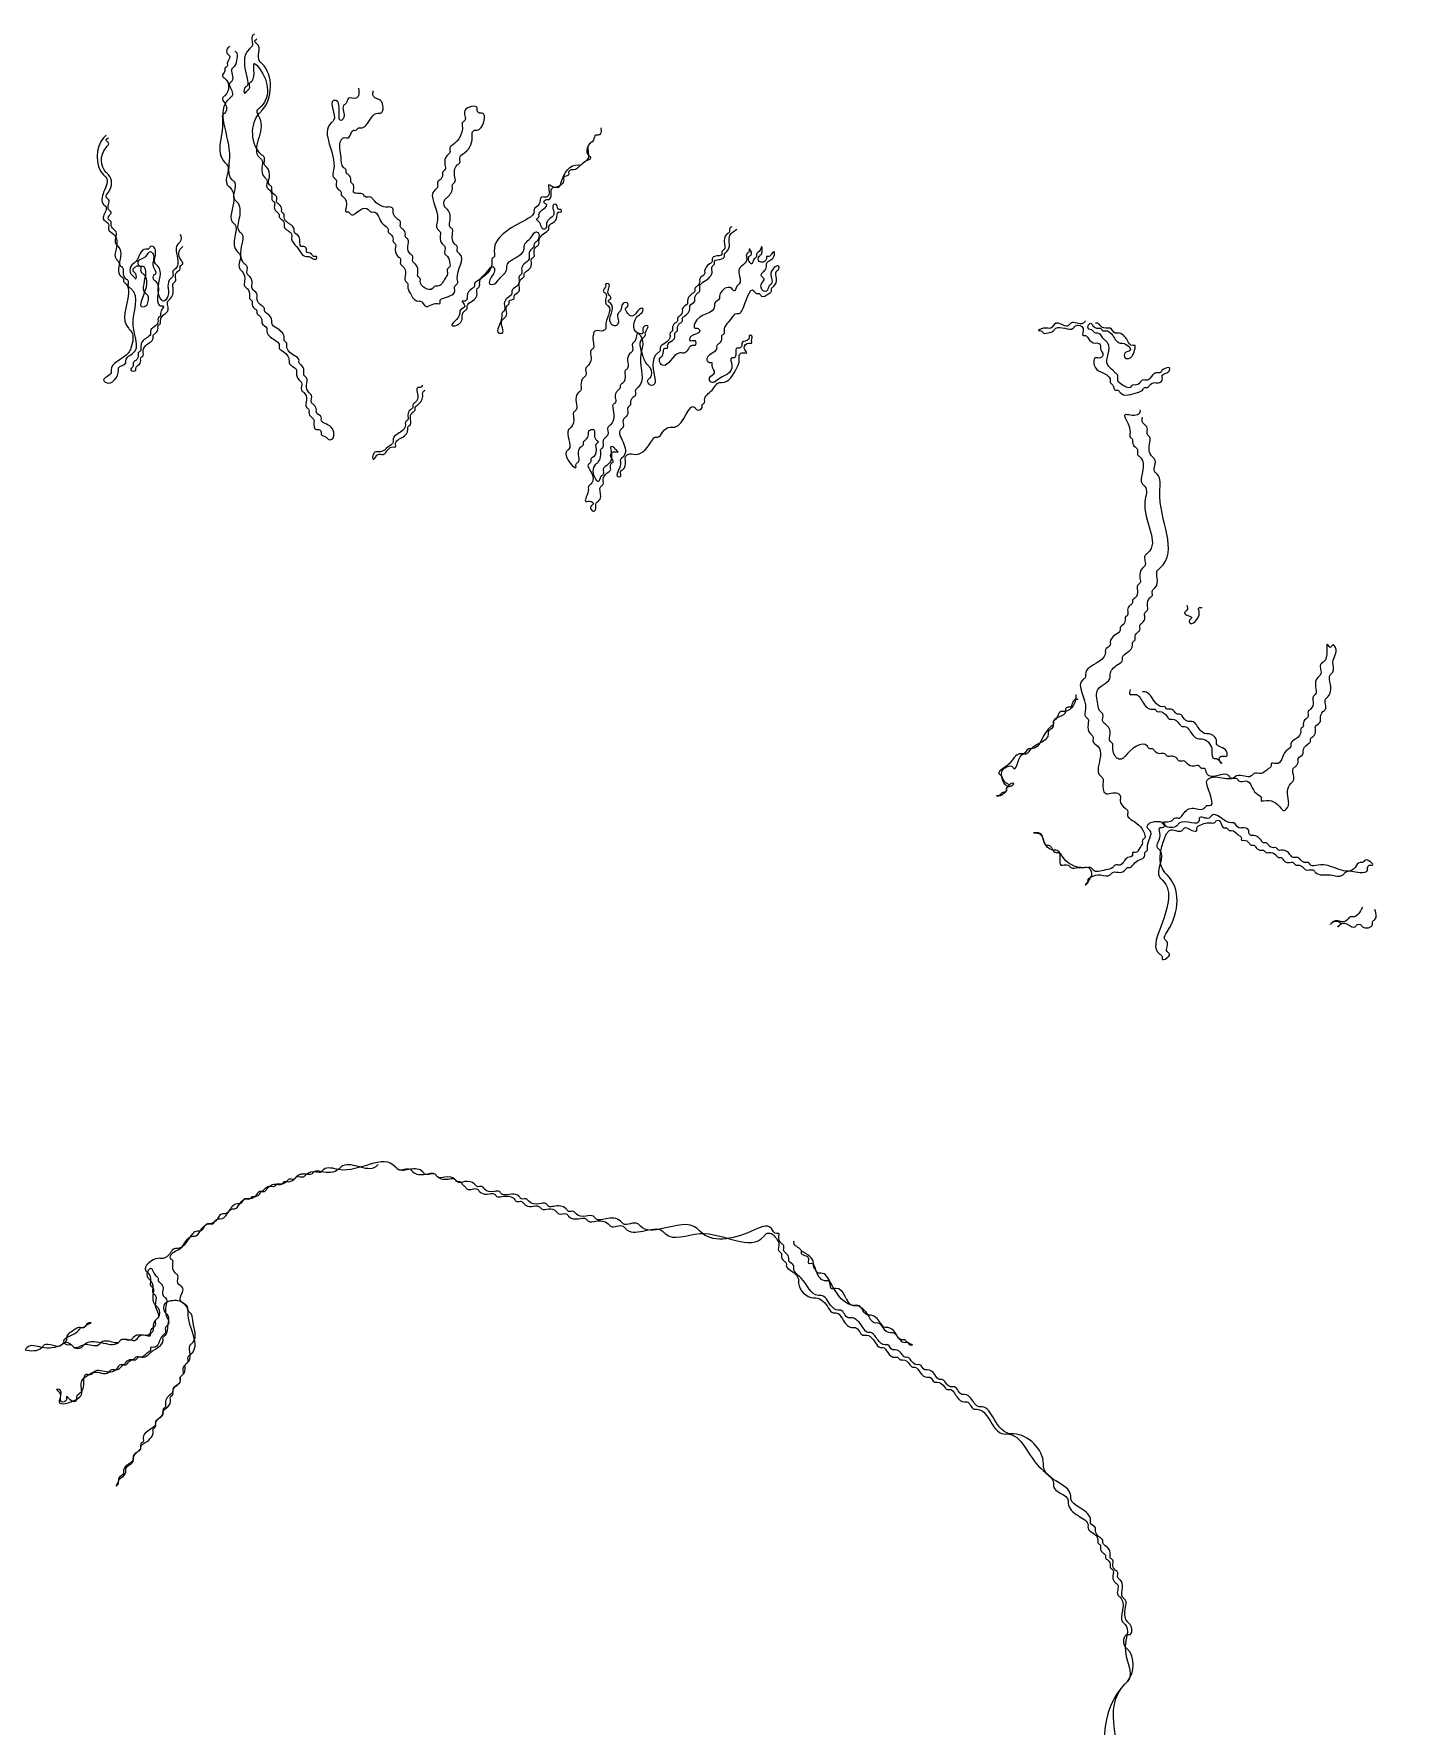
# Model space of a CAD drawing. Header units: metres. Extents: x 0 to 100, y 0 to 141.
# Drawn here: x 40.19 to 53.98, y 96.05 to 113.15 of the extents above; entities that cross this region are included whole.
import ezdxf

# ---------------------------------------------------------------- set-up
doc = ezdxf.new("R2010")
doc.units = ezdxf.units.M

msp = doc.modelspace()

# ---------------------------------------------------------------- linework, layer by layer
for points in [[(42.425, 113.15), (42.4, 113.125), (42.4, 113.025), (42.375, 113), (42.35, 112.7), (42.35, 112.625), (42.325, 112.6), (42.325, 112.55), (42.35, 112.575), (42.375, 112.6), (42.375, 112.65), (42.4, 112.675), (42.425, 112.85), (42.475, 112.8), (42.475, 112.4), (42.45, 112.375), (42.475, 112.3), (42.475, 111.9), (42.5, 111.875), (42.5, 111.8), (42.525, 111.7), (42.55, 111.675), (42.55, 111.6), (42.575, 111.575), (42.6, 111.5), (42.6, 111.475), (42.625, 111.45), (42.625, 111.4), (42.65, 111.35), (42.675, 111.325), (42.675, 111.3), (42.7, 111.275), (42.725, 111.225), (42.725, 111.2), (42.8, 111.125), (42.8, 111.075), (42.85, 111), (42.95, 110.9), (42.975, 110.9), (43.05, 110.875), (43.05, 110.9), (43.025, 110.9), (43, 110.925), (42.95, 110.95), (42.95, 110.975), (42.925, 111), (42.9, 111), (42.875, 111.1), (42.825, 111.15), (42.825, 111.175), (42.75, 111.25), (42.725, 111.3), (42.725, 111.325), (42.7, 111.35), (42.7, 111.375), (42.675, 111.425), (42.65, 111.45), (42.65, 111.5), (42.625, 111.525), (42.6, 111.575), (42.6, 111.6), (42.575, 111.625), (42.575, 111.7), (42.55, 111.8), (42.525, 111.825), (42.525, 111.9), (42.5, 111.925), (42.475, 112.35), (42.5, 112.375), (42.5, 112.85), (42.475, 112.875), (42.45, 113.05), (42.425, 113.075), (42.45, 113.1)], [(42.175, 113.025), (42.15, 113), (42.15, 112.95), (42.175, 112.925), (42.15, 112.85), (42.15, 112.825), (42.125, 112.8), (42.125, 112.775), (42.1, 112.725), (42.125, 112.7), (42.125, 112.525), (42.1, 112.5), (42.125, 112.45), (42.125, 112.35), (42.1, 112.325), (42.1, 112.3), (42.125, 111.85), (42.15, 111.825), (42.15, 111.625), (42.175, 111.6), (42.2, 111.375), (42.2, 111.25), (42.225, 111.225), (42.225, 111.1), (42.25, 110.95), (42.275, 110.925), (42.275, 110.775), (42.3, 110.75), (42.325, 110.65), (42.325, 110.6), (42.35, 110.575), (42.375, 110.5), (42.375, 110.475), (42.4, 110.45), (42.4, 110.425), (42.425, 110.375), (42.45, 110.35), (42.45, 110.325), (42.475, 110.3), (42.5, 110.25), (42.5, 110.225), (42.55, 110.175), (42.55, 110.15), (42.6, 110.075), (42.675, 110), (42.675, 109.975), (42.7, 109.95), (42.775, 109.85), (42.775, 109.825), (42.85, 109.75), (42.85, 109.725), (42.875, 109.65), (42.9, 109.625), (42.9, 109.55), (42.925, 109.525), (42.95, 109.45), (42.95, 109.375), (42.975, 109.35), (42.975, 109.325), (43, 109.275), (43.025, 109.25), (43.025, 109.225), (43.05, 109.15), (43.075, 109.15), (43.1, 109.125), (43.1, 109.1), (43.15, 109.075), (43.175, 109.05), (43.2, 109.05), (43.2, 109.175), (43.1, 109.25), (43.1, 109.275), (43.05, 109.325), (43.05, 109.35), (43.025, 109.4), (43, 109.425), (43, 109.5), (42.975, 109.525), (42.95, 109.6), (42.95, 109.675), (42.925, 109.7), (42.925, 109.75), (42.9, 109.8), (42.875, 109.825), (42.875, 109.85), (42.825, 109.9), (42.75, 110), (42.75, 110.025), (42.725, 110.05), (42.725, 110.075), (42.65, 110.175), (42.6, 110.225), (42.6, 110.25), (42.55, 110.325), (42.525, 110.35), (42.525, 110.375), (42.5, 110.4), (42.45, 110.475), (42.45, 110.525), (42.4, 110.575), (42.4, 110.625), (42.375, 110.7), (42.35, 110.725), (42.35, 110.8), (42.325, 110.825), (42.3, 111.025), (42.3, 111.125), (42.275, 111.15), (42.275, 111.3), (42.25, 111.45), (42.225, 111.475), (42.225, 111.65), (42.2, 111.675), (42.175, 111.9), (42.175, 112.5), (42.2, 112.525), (42.2, 112.575), (42.175, 112.65), (42.2, 112.675), (42.2, 112.8), (42.225, 112.825), (42.25, 112.9), (42.25, 112.95), (42.225, 112.975)], [(43.475, 112.6), (43.475, 112.525), (43.45, 112.5), (43.375, 112.5), (43.35, 112.45), (43.325, 112.425), (43.325, 112.3), (43.3, 112.275), (43.25, 112.475), (43.225, 112.475), (43.225, 112.275), (43.2, 112.25), (43.225, 111.775), (43.225, 111.7), (43.25, 111.675), (43.25, 111.625), (43.275, 111.575), (43.3, 111.55), (43.3, 111.525), (43.325, 111.5), (43.35, 111.4), (43.35, 111.35), (43.375, 111.35), (43.4, 111.325), (43.5, 111.375), (43.575, 111.375), (43.6, 111.35), (43.625, 111.35), (43.725, 111.225), (43.775, 111.175), (43.775, 111.15), (43.8, 111.125), (43.825, 111.075), (43.825, 111.05), (43.85, 111.025), (43.85, 111), (43.875, 110.9), (43.9, 110.875), (43.9, 110.825), (43.925, 110.8), (43.95, 110.725), (43.95, 110.65), (43.975, 110.625), (43.975, 110.6), (44, 110.525), (44.075, 110.45), (44.1, 110.45), (44.15, 110.4), (44.275, 110.425), (44.3, 110.425), (44.3, 110.45), (44.325, 110.475), (44.45, 110.55), (44.45, 110.6), (44.475, 110.625), (44.475, 110.675), (44.5, 110.925), (44.475, 110.95), (44.475, 111), (44.45, 111.025), (44.425, 111.125), (44.425, 111.175), (44.4, 111.2), (44.4, 111.25), (44.375, 111.375), (44.35, 111.4), (44.35, 111.475), (44.375, 111.5), (44.425, 111.6), (44.425, 111.625), (44.45, 111.65), (44.45, 111.7), (44.475, 111.825), (44.5, 111.85), (44.5, 111.9), (44.55, 111.95), (44.625, 112.125), (44.625, 112.15), (44.65, 112.175), (44.675, 112.175), (44.725, 112.35), (44.7, 112.35), (44.675, 112.375), (44.675, 112.4), (44.55, 112.375), (44.55, 112.275), (44.525, 112.25), (44.525, 112.225), (44.425, 112.025), (44.4, 112), (44.4, 111.95), (44.375, 111.925), (44.35, 111.825), (44.35, 111.775), (44.325, 111.75), (44.325, 111.725), (44.3, 111.675), (44.275, 111.65), (44.275, 111.6), (44.25, 111.575), (44.275, 111.275), (44.275, 111.175), (44.3, 111.15), (44.3, 111.1), (44.325, 111.025), (44.35, 111), (44.35, 110.925), (44.375, 110.9), (44.4, 110.825), (44.4, 110.8), (44.375, 110.775), (44.375, 110.725), (44.35, 110.675), (44.275, 110.6), (44.25, 110.6), (44.225, 110.575), (44.1, 110.65), (44.1, 110.675), (44.075, 110.7), (44.075, 110.725), (44.05, 110.825), (44.025, 110.85), (44.025, 110.9), (44, 110.925), (43.975, 111), (43.975, 111.075), (43.95, 111.1), (43.95, 111.125), (43.925, 111.175), (43.9, 111.2), (43.9, 111.25), (43.875, 111.275), (43.825, 111.35), (43.825, 111.375), (43.8, 111.4), (43.775, 111.4), (43.625, 111.475), (43.6, 111.5), (43.55, 111.5), (43.525, 111.525), (43.425, 111.55), (43.425, 111.625), (43.4, 111.65), (43.4, 111.675), (43.375, 111.725), (43.35, 111.75), (43.35, 111.775), (43.325, 111.8), (43.3, 111.9), (43.3, 112.075), (43.325, 112.1), (43.375, 112.1), (43.425, 112.175), (43.45, 112.175), (43.475, 112.2), (43.5, 112.2), (43.55, 112.225), (43.675, 112.35), (43.7, 112.35), (43.7, 112.475), (43.65, 112.5), (43.625, 112.525), (43.625, 112.575)], [(45.925, 112.2), (45.925, 112.15), (45.9, 112.125), (45.875, 112.125), (45.85, 112.075), (45.8, 112.025), (45.8, 111.9), (45.725, 111.825), (45.65, 111.775), (45.625, 111.775), (45.6, 111.75), (45.6, 111.725), (45.55, 111.7), (45.55, 111.675), (45.475, 111.6), (45.45, 111.6), (45.4, 111.625), (45.4, 111.525), (45.375, 111.5), (45.325, 111.5), (45.3, 111.425), (45.25, 111.375), (45.25, 111.35), (45.175, 111.275), (44.85, 110.925), (44.85, 110.9), (44.825, 110.875), (44.825, 110.85), (44.675, 110.65), (44.65, 110.625), (44.65, 110.6), (44.625, 110.575), (44.575, 110.5), (44.575, 110.475), (44.55, 110.45), (44.525, 110.45), (44.55, 110.4), (44.5, 110.35), (44.5, 110.325), (44.425, 110.2), (44.45, 110.2), (44.525, 110.275), (44.525, 110.3), (44.55, 110.35), (44.575, 110.375), (44.575, 110.4), (44.625, 110.45), (44.675, 110.525), (44.675, 110.575), (44.7, 110.6), (44.7, 110.625), (44.8, 110.775), (44.825, 110.8), (44.85, 110.775), (44.85, 110.75), (44.8, 110.65), (44.8, 110.625), (44.85, 110.625), (44.9, 110.675), (44.975, 110.775), (44.975, 110.8), (45.15, 110.975), (45.15, 111), (45.225, 111.1), (45.275, 111.15), (45.3, 111.125), (45.3, 111.1), (45.275, 111.05), (45.25, 111.025), (45.25, 111), (45.225, 110.975), (45.2, 110.925), (45.2, 110.875), (45.15, 110.825), (45.125, 110.775), (45.125, 110.725), (45.1, 110.7), (45.1, 110.65), (45.075, 110.6), (45.025, 110.55), (45.025, 110.525), (44.975, 110.475), (44.95, 110.425), (44.95, 110.35), (44.925, 110.325), (44.925, 110.3), (44.9, 110.125), (44.925, 110.125), (44.925, 110.25), (44.95, 110.275), (44.975, 110.325), (44.975, 110.4), (45, 110.425), (45, 110.45), (45.05, 110.475), (45.05, 110.5), (45.1, 110.55), (45.1, 110.6), (45.125, 110.675), (45.15, 110.7), (45.15, 110.725), (45.175, 110.75), (45.225, 110.825), (45.225, 110.875), (45.25, 110.9), (45.25, 110.95), (45.275, 111), (45.3, 111.025), (45.3, 111.05), (45.375, 111.15), (45.4, 111.175), (45.4, 111.2), (45.475, 111.275), (45.5, 111.35), (45.525, 111.35), (45.525, 111.375), (45.5, 111.375), (45.475, 111.425), (45.45, 111.425), (45.45, 111.325), (45.4, 111.275), (45.375, 111.225), (45.375, 111.2), (45.35, 111.175), (45.325, 111.2), (45.3, 111.25), (45.275, 111.275), (45.3, 111.3), (45.3, 111.325), (45.375, 111.425), (45.35, 111.45), (45.375, 111.475), (45.4, 111.475), (45.425, 111.525), (45.425, 111.575), (45.45, 111.6), (45.5, 111.6), (45.525, 111.65), (45.7, 111.825), (45.725, 111.825), (45.75, 111.85), (45.825, 111.9), (45.8, 111.925), (45.8, 112.025)], [(40.925, 112.125), (40.9, 112.1), (40.9, 111.725), (40.925, 111.7), (40.9, 111.55), (40.9, 111.425), (40.925, 111.4), (40.925, 111.375), (40.9, 111.275), (40.95, 111.225), (40.95, 111.175), (41, 111.125), (41.025, 110.975), (41.025, 110.875), (41.05, 110.85), (41.05, 110.775), (41.075, 110.7), (41.1, 110.675), (41.1, 110.65), (41.125, 110.625), (41.15, 110.525), (41.15, 110.175), (41.175, 110.15), (41.175, 109.975), (41.15, 109.925), (40.975, 109.75), (40.975, 109.725), (40.9, 109.65), (40.925, 109.625), (41.05, 109.75), (41.05, 109.775), (41.125, 109.825), (41.125, 109.85), (41.2, 109.925), (41.2, 110.2), (41.175, 110.575), (41.15, 110.6), (41.15, 110.65), (41.125, 110.675), (41.1, 110.75), (41.1, 110.775), (41.075, 110.8), (41.075, 110.9), (41.05, 111), (41.025, 111.025), (41.025, 111.15), (41, 111.175), (40.975, 111.225), (40.975, 111.25), (40.95, 111.275), (40.95, 111.3), (40.975, 111.35), (40.95, 111.375), (40.95, 111.475), (40.925, 111.5), (40.95, 111.55), (40.95, 111.725), (40.925, 111.75), (40.925, 112), (40.95, 112.05), (40.925, 112.075), (40.95, 112.1)], [(47.25, 111.2), (47.225, 111.175), (47.225, 111.15), (47.2, 111.125), (47.175, 111.025), (47.175, 110.975), (47.15, 110.95), (47.15, 110.925), (47.075, 110.9), (47.05, 110.875), (47.05, 110.85), (47.025, 110.825), (46.975, 110.75), (46.975, 110.725), (46.925, 110.675), (46.925, 110.65), (46.9, 110.6), (46.875, 110.575), (46.875, 110.55), (46.85, 110.525), (46.8, 110.45), (46.8, 110.425), (46.75, 110.375), (46.75, 110.35), (46.725, 110.3), (46.7, 110.275), (46.7, 110.25), (46.675, 110.225), (46.65, 110.175), (46.65, 110.15), (46.625, 110.125), (46.625, 110.1), (46.575, 110.025), (46.525, 109.975), (46.525, 109.95), (46.5, 109.925), (46.475, 109.65), (46.475, 109.625), (46.45, 109.6), (46.425, 109.6), (46.4, 109.65), (46.425, 109.675), (46.425, 109.775), (46.4, 109.8), (46.35, 109.9), (46.35, 110.075), (46.375, 110.1), (46.375, 110.125), (46.4, 110.2), (46.375, 110.2), (46.35, 110.175), (46.35, 110.125), (46.3, 110.125), (46.3, 110.3), (46.35, 110.35), (46.35, 110.375), (46.3, 110.35), (46.25, 110.3), (46.225, 110.3), (46.2, 110.325), (46.175, 110.375), (46.2, 110.4), (46.2, 110.425), (46.15, 110.425), (46.125, 110.35), (46.1, 110.325), (46.1, 110.225), (46.075, 110.2), (46.025, 110.225), (46.025, 110.425), (46, 110.45), (46.025, 110.475), (46, 110.525), (46, 110.625), (45.975, 110.625), (45.975, 110.6), (45.95, 110.55), (45.975, 110.525), (45.975, 110.425), (46, 110.4), (45.975, 110.2), (45.975, 110.175), (45.95, 110.15), (45.875, 110.15), (45.85, 110.025), (45.85, 109.975), (45.825, 109.95), (45.825, 109.9), (45.8, 109.8), (45.775, 109.775), (45.775, 109.7), (45.75, 109.675), (45.725, 109.6), (45.725, 109.55), (45.7, 109.525), (45.675, 109.425), (45.675, 109.35), (45.65, 109.325), (45.65, 109.275), (45.625, 109.175), (45.6, 109.15), (45.6, 108.95), (45.575, 108.925), (45.675, 108.775), (45.675, 108.8), (45.7, 108.825), (45.7, 108.9), (45.725, 108.975), (45.75, 109), (45.75, 109.025), (45.775, 109.05), (45.8, 109.1), (45.8, 109.125), (45.825, 109.15), (45.85, 109.15), (45.875, 109.05), (45.9, 109.025), (45.875, 109), (45.875, 108.975), (45.85, 108.875), (45.825, 108.85), (45.825, 108.825), (45.8, 108.8), (45.825, 108.725), (45.825, 108.6), (45.8, 108.575), (45.8, 108.55), (45.775, 108.425), (45.825, 108.425), (45.85, 108.4), (45.825, 108.375), (45.85, 108.325), (45.875, 108.35), (45.875, 108.4), (45.9, 108.425), (45.925, 108.475), (45.925, 108.575), (45.95, 108.6), (45.95, 108.625), (45.975, 108.7), (46.025, 108.75), (46.025, 108.8), (46.05, 108.825), (46.025, 108.875), (46.025, 108.9), (46.05, 108.925), (46.1, 108.925), (46.075, 108.95), (46.05, 108.975), (46.025, 108.975), (46.025, 108.95), (46, 108.8), (45.95, 108.75), (45.95, 108.7), (45.925, 108.675), (45.9, 108.625), (45.875, 108.65), (45.875, 108.8), (45.9, 108.825), (45.925, 108.925), (45.925, 108.95), (45.95, 108.975), (45.95, 109.025), (45.975, 109.075), (46, 109.1), (46, 109.175), (46.025, 109.2), (46.05, 109.375), (46.05, 109.4), (46.075, 109.425), (46.075, 109.475), (46.1, 109.55), (46.125, 109.575), (46.125, 109.6), (46.15, 109.625), (46.175, 109.7), (46.175, 109.75), (46.2, 109.775), (46.2, 109.85), (46.225, 109.925), (46.25, 109.95), (46.25, 110.025), (46.275, 110.05), (46.3, 110.125), (46.325, 110.1), (46.325, 109.875), (46.3, 109.575), (46.275, 109.55), (46.275, 109.5), (46.25, 109.475), (46.225, 109.425), (46.225, 109.4), (46.2, 109.375), (46.2, 109.325), (46.175, 109.275), (46.15, 109.25), (46.15, 109.175), (46.125, 109.15), (46.15, 109.025), (46.15, 108.875), (46.125, 108.85), (46.125, 108.8), (46.1, 108.675), (46.125, 108.675), (46.125, 108.725), (46.15, 108.75), (46.175, 108.825), (46.175, 108.875), (46.2, 108.9), (46.275, 108.9), (46.45, 109.05), (46.475, 109.075), (46.5, 109.075), (46.55, 109.125), (46.625, 109.175), (46.675, 109.175), (46.875, 109.375), (46.9, 109.35), (46.95, 109.375), (46.95, 109.4), (46.975, 109.425), (46.975, 109.45), (47.05, 109.55), (47.125, 109.625), (47.15, 109.625), (47.3, 109.775), (47.325, 109.85), (47.325, 109.9), (47.35, 109.925), (47.4, 109.925), (47.375, 109.975), (47.425, 110.025), (47.45, 110.025), (47.45, 110.05), (47.45, 110.1), (47.425, 110.1), (47.425, 110.075), (47.4, 110.05), (47.35, 110.025), (47.35, 110), (47.325, 109.975), (47.3, 109.975), (47.275, 109.875), (47.25, 109.875), (47.25, 109.8), (47.1, 109.65), (47.05, 109.625), (47.025, 109.65), (47.025, 109.675), (47.075, 109.725), (47.05, 109.8), (47.05, 109.825), (47.025, 109.825), (47, 109.85), (47.05, 109.925), (47.1, 109.975), (47.1, 110), (47.125, 110.025), (47.15, 110.075), (47.15, 110.1), (47.175, 110.125), (47.175, 110.15), (47.25, 110.275), (47.3, 110.325), (47.325, 110.325), (47.35, 110.35), (47.475, 110.55), (47.5, 110.525), (47.525, 110.525), (47.55, 110.5), (47.625, 110.525), (47.65, 110.55), (47.65, 110.575), (47.675, 110.6), (47.7, 110.675), (47.7, 110.75), (47.725, 110.775), (47.725, 110.8), (47.65, 110.75), (47.65, 110.625), (47.625, 110.6), (47.6, 110.55), (47.575, 110.55), (47.55, 110.575), (47.55, 110.625), (47.575, 110.675), (47.55, 110.7), (47.55, 110.725), (47.575, 110.75), (47.6, 110.8), (47.6, 110.825), (47.675, 110.9), (47.675, 110.95), (47.65, 110.925), (47.625, 110.9), (47.6, 110.9), (47.6, 110.875), (47.525, 110.85), (47.525, 110.9), (47.55, 110.925), (47.55, 111), (47.525, 110.95), (47.5, 110.925), (47.5, 110.9), (47.475, 110.875), (47.45, 110.825), (47.425, 110.85), (47.425, 110.9), (47.45, 110.925), (47.425, 110.975), (47.425, 110.95), (47.4, 110.925), (47.4, 110.875), (47.375, 110.825), (47.325, 110.775), (47.325, 110.625), (47.3, 110.6), (47.275, 110.55), (47.25, 110.575), (47.175, 110.575), (47.15, 110.55), (47.125, 110.5), (47.125, 110.475), (47.075, 110.425), (47.075, 110.4), (46.875, 110.225), (46.875, 110.175), (46.9, 110.175), (46.925, 110.15), (46.85, 110.1), (46.825, 110.075), (46.825, 110.05), (46.875, 110.05), (46.875, 110), (46.85, 110), (46.775, 109.925), (46.725, 109.925), (46.55, 109.8), (46.525, 109.825), (46.525, 109.875), (46.55, 109.9), (46.575, 109.975), (46.6, 109.975), (46.6, 110), (46.65, 110.05), (46.675, 110.1), (46.675, 110.125), (46.7, 110.15), (46.7, 110.175), (46.725, 110.225), (46.75, 110.25), (46.75, 110.275), (46.775, 110.3), (46.825, 110.375), (46.825, 110.4), (46.875, 110.45), (46.875, 110.475), (46.9, 110.525), (46.925, 110.55), (46.925, 110.6), (46.975, 110.65), (47.05, 110.75), (47.05, 110.8), (47.075, 110.825), (47.075, 110.85), (47.15, 110.875), (47.175, 110.9), (47.175, 110.925), (47.2, 110.95), (47.225, 111.025), (47.225, 111.1), (47.3, 111.175)], [(41.675, 111.125), (41.675, 111.05), (41.65, 111.025), (41.65, 110.825), (41.625, 110.775), (41.6, 110.75), (41.6, 110.7), (41.575, 110.675), (41.55, 110.6), (41.55, 110.5), (41.5, 110.45), (41.475, 110.475), (41.45, 110.575), (41.45, 110.8), (41.425, 110.825), (41.425, 110.95), (41.4, 111), (41.375, 111), (41.35, 110.975), (41.325, 110.975), (41.225, 110.85), (41.175, 110.8), (41.175, 110.725), (41.2, 110.7), (41.225, 110.675), (41.225, 110.725), (41.2, 110.75), (41.2, 110.775), (41.275, 110.8), (41.275, 110.75), (41.3, 110.725), (41.3, 110.5), (41.275, 110.425), (41.275, 110.4), (41.325, 110.4), (41.35, 110.45), (41.35, 110.5), (41.325, 110.525), (41.325, 110.75), (41.3, 110.8), (41.275, 110.8), (41.25, 110.825), (41.25, 110.85), (41.325, 110.9), (41.375, 110.95), (41.4, 110.925), (41.4, 110.8), (41.425, 110.725), (41.4, 110.7), (41.4, 110.675), (41.425, 110.65), (41.45, 110.525), (41.45, 110.425), (41.475, 110.4), (41.5, 110.4), (41.475, 110.325), (41.475, 110.3), (41.45, 110.275), (41.45, 110.25), (41.425, 110.2), (41.375, 110.15), (41.375, 110.125), (41.3, 110.05), (41.275, 109.975), (41.275, 109.95), (41.25, 109.925), (41.25, 109.9), (41.225, 109.85), (41.2, 109.825), (41.2, 109.8), (41.175, 109.75), (41.225, 109.75), (41.225, 109.775), (41.25, 109.8), (41.275, 109.85), (41.275, 109.875), (41.3, 109.9), (41.3, 109.925), (41.325, 110), (41.4, 110.075), (41.4, 110.1), (41.425, 110.125), (41.45, 110.175), (41.45, 110.2), (41.475, 110.225), (41.475, 110.25), (41.525, 110.325), (41.55, 110.35), (41.55, 110.45), (41.575, 110.475), (41.6, 110.6), (41.6, 110.625), (41.625, 110.65), (41.625, 110.7), (41.65, 110.75), (41.675, 110.775), (41.675, 110.8), (41.7, 110.825), (41.675, 110.875), (41.675, 110.975), (41.7, 111)], [(50.825, 110.25), (50.8, 110.225), (50.675, 110.225), (50.65, 110.2), (50.55, 110.225), (50.525, 110.225), (50.475, 110.175), (50.4, 110.175), (50.35, 110.15), (50.375, 110.15), (50.4, 110.125), (50.425, 110.125), (50.5, 110.15), (50.525, 110.175), (50.7, 110.175), (50.725, 110.2), (50.8, 110.175), (50.8, 110.1), (50.825, 110.1), (50.85, 110.075), (50.925, 110.025), (50.95, 110.025), (50.975, 110), (50.975, 109.975), (51, 109.9), (50.975, 109.875), (50.925, 109.875), (50.925, 109.775), (51, 109.725), (51.075, 109.65), (51.075, 109.625), (51.1, 109.6), (51.125, 109.55), (51.15, 109.55), (51.175, 109.525), (51.35, 109.525), (51.4, 109.55), (51.425, 109.575), (51.45, 109.575), (51.475, 109.6), (51.525, 109.625), (51.575, 109.625), (51.6, 109.65), (51.6, 109.7), (51.65, 109.725), (51.675, 109.75), (51.675, 109.775), (51.65, 109.775), (51.6, 109.75), (51.575, 109.725), (51.55, 109.725), (51.5, 109.7), (51.45, 109.65), (51.4, 109.65), (51.375, 109.625), (51.325, 109.6), (51.3, 109.6), (51.275, 109.575), (51.25, 109.575), (51.2, 109.6), (51.15, 109.65), (51.15, 109.7), (51.125, 109.725), (51.1, 109.75), (51.05, 109.8), (51.05, 110.025), (51.025, 110.05), (51, 110.075), (50.95, 110.125), (50.925, 110.125), (50.9, 110.15), (50.85, 110.175), (50.85, 110.2), (50.875, 110.225), (50.9, 110.2), (50.95, 110.175), (50.975, 110.175), (51, 110.15), (51.025, 110.15), (51.1, 110.1), (51.175, 110.025), (51.2, 110.025), (51.275, 109.95), (51.225, 109.925), (51.225, 109.875), (51.275, 109.875), (51.3, 109.9), (51.325, 109.975), (51.325, 110), (51.3, 110), (51.25, 110.05), (51.15, 110.125), (51.125, 110.125), (51.075, 110.175), (51.05, 110.175), (50.975, 110.2), (50.95, 110.225), (50.925, 110.225)], [(44.125, 109.6), (44.1, 109.575), (44.075, 109.575), (44.075, 109.5), (44.05, 109.425), (44.025, 109.4), (44.025, 109.375), (44, 109.35), (43.975, 109.3), (43.975, 109.25), (43.95, 109.225), (43.95, 109.2), (43.9, 109.125), (43.825, 109.05), (43.825, 109.025), (43.775, 108.975), (43.7, 108.925), (43.65, 108.925), (43.625, 108.9), (43.625, 108.85), (43.65, 108.875), (43.675, 108.9), (43.725, 108.9), (43.775, 108.95), (43.825, 108.975), (43.85, 108.975), (43.85, 109), (43.925, 109.075), (43.975, 109.15), (43.975, 109.175), (44, 109.2), (44, 109.275), (44.025, 109.325), (44.05, 109.35), (44.05, 109.375), (44.075, 109.4), (44.125, 109.5), (44.125, 109.525), (44.15, 109.55)], [(51.375, 109.35), (51.375, 109.325), (51.35, 109.3), (51.225, 109.3), (51.275, 109.125), (51.275, 109.075), (51.3, 109.05), (51.3, 109.025), (51.325, 108.975), (51.35, 108.95), (51.35, 108.9), (51.375, 108.875), (51.4, 108.725), (51.4, 108.6), (51.425, 108.575), (51.425, 108.425), (51.45, 107.9), (51.425, 107.875), (51.425, 107.775), (51.4, 107.75), (51.375, 107.65), (51.375, 107.6), (51.35, 107.575), (51.35, 107.525), (51.325, 107.45), (51.3, 107.425), (51.3, 107.4), (51.275, 107.375), (51.25, 107.325), (51.25, 107.275), (51.225, 107.25), (51.225, 107.225), (51.2, 107.175), (51.175, 107.15), (51.175, 107.125), (51.125, 107.075), (51.075, 107), (51.075, 106.975), (51.025, 106.925), (51.025, 106.9), (50.95, 106.8), (50.825, 106.675), (50.825, 106.65), (50.8, 106.625), (50.825, 106.325), (50.825, 106.25), (50.85, 106.225), (50.85, 106.175), (50.875, 106.075), (50.9, 106.05), (50.9, 106), (50.95, 105.95), (50.975, 105.85), (50.975, 105.65), (51, 105.625), (51, 105.575), (51.025, 105.475), (51.15, 105.475), (51.175, 105.45), (51.175, 105.4), (51.225, 105.325), (51.25, 105.3), (51.25, 105.25), (51.3, 105.2), (51.425, 105.05), (51.425, 105.025), (51.4, 105), (51.4, 104.975), (51.375, 104.925), (51.325, 104.875), (51.3, 104.875), (51.3, 104.85), (51.25, 104.825), (51.175, 104.75), (51.125, 104.75), (51.1, 104.725), (51.025, 104.7), (50.9, 104.7), (50.875, 104.725), (50.85, 104.725), (50.6, 104.825), (50.525, 104.9), (50.5, 104.9), (50.4, 105), (50.35, 105.075), (50.3, 105.075), (50.325, 105.075), (50.4, 105), (50.425, 104.95), (50.45, 104.95), (50.525, 104.875), (50.55, 104.875), (50.575, 104.75), (50.65, 104.75), (50.675, 104.725), (50.75, 104.725), (50.8, 104.725), (50.85, 104.725), (50.875, 104.7), (50.875, 104.625), (50.825, 104.55), (50.85, 104.575), (50.85, 104.6), (50.875, 104.625), (50.975, 104.65), (51.075, 104.65), (51.1, 104.675), (51.175, 104.675), (51.225, 104.7), (51.25, 104.725), (51.275, 104.725), (51.325, 104.775), (51.425, 104.85), (51.425, 104.875), (51.45, 104.9), (51.45, 104.925), (51.475, 105.1), (51.45, 105.125), (51.45, 105.15), (51.475, 105.175), (51.625, 105.15), (51.6, 105.125), (51.575, 105.125), (51.575, 105.05), (51.55, 104.925), (51.575, 104.9), (51.575, 104.625), (51.6, 104.6), (51.575, 104.1), (51.575, 103.85), (51.6, 103.825), (51.6, 103.8), (51.675, 103.85), (51.65, 103.875), (51.65, 103.975), (51.625, 104), (51.65, 104.075), (51.65, 104.65), (51.625, 104.675), (51.625, 105.025), (51.65, 105.075), (51.675, 105.1), (51.8, 105.1), (51.825, 105.125), (51.9, 105.1), (51.95, 105.1), (51.95, 105.125), (51.975, 105.15), (52.1, 105.175), (52.125, 105.175), (52.15, 105.2), (52.175, 105.2), (52.225, 105.125), (52.25, 105.125), (52.275, 105.1), (52.3, 105.1), (52.375, 105.05), (52.4, 105.025), (52.4, 105), (52.425, 105), (52.475, 104.975), (52.5, 104.95), (52.525, 104.95), (52.55, 104.925), (52.6, 104.9), (52.625, 104.9), (52.65, 104.875), (52.675, 104.875), (52.75, 104.85), (52.775, 104.825), (52.8, 104.825), (52.825, 104.8), (52.875, 104.775), (52.925, 104.775), (52.95, 104.75), (52.975, 104.75), (53.025, 104.725), (53.05, 104.7), (53.125, 104.7), (53.15, 104.675), (53.3, 104.65), (53.425, 104.65), (53.45, 104.675), (53.6, 104.675), (53.675, 104.7), (53.675, 104.725), (53.7, 104.75), (53.725, 104.75), (53.65, 104.8), (53.625, 104.775), (53.6, 104.775), (53.55, 104.725), (53.175, 104.75), (53.1, 104.75), (53.075, 104.775), (53.05, 104.775), (53, 104.8), (52.975, 104.825), (52.925, 104.825), (52.875, 104.875), (52.8, 104.9), (52.775, 104.9), (52.75, 104.925), (52.725, 104.925), (52.675, 104.95), (52.65, 104.975), (52.625, 104.975), (52.6, 105), (52.525, 105.05), (52.5, 105.05), (52.475, 105.075), (52.475, 105.1), (52.4, 105.125), (52.375, 105.125), (52.325, 105.175), (52.3, 105.175), (52.1, 105.25), (52.075, 105.225), (51.975, 105.225), (51.975, 105.2), (51.775, 105.175), (51.75, 105.15), (51.625, 105.15), (51.6, 105.175), (51.7, 105.2), (51.725, 105.225), (51.775, 105.225), (51.8, 105.25), (51.9, 105.325), (52.025, 105.325), (52.05, 105.35), (52.075, 105.35), (52.05, 105.575), (52.05, 105.6), (52.075, 105.625), (52.25, 105.625), (52.3, 105.625), (52.35, 105.625), (52.375, 105.6), (52.45, 105.6), (52.55, 105.475), (52.6, 105.425), (52.6, 105.4), (52.625, 105.4), (52.8, 105.325), (52.825, 105.3), (52.875, 105.35), (52.875, 105.4), (52.9, 105.575), (52.925, 105.6), (52.925, 105.725), (52.95, 105.75), (52.975, 105.8), (52.975, 105.825), (53.025, 105.875), (53.025, 105.9), (53.075, 105.975), (53.1, 106), (53.1, 106.025), (53.125, 106.05), (53.15, 106.1), (53.15, 106.15), (53.2, 106.2), (53.2, 106.225), (53.225, 106.3), (53.25, 106.325), (53.25, 106.425), (53.275, 106.45), (53.3, 106.575), (53.3, 106.675), (53.325, 106.7), (53.325, 106.8), (53.35, 106.95), (53.325, 106.975), (53.3, 106.95), (53.275, 106.975), (53.25, 106.825), (53.2, 106.775), (53.2, 106.675), (53.175, 106.65), (53.15, 106.55), (53.15, 106.475), (53.125, 106.45), (53.125, 106.4), (53.1, 106.325), (53.075, 106.3), (53.075, 106.25), (53.05, 106.225), (53.025, 106.175), (53.025, 106.15), (53, 106.125), (53, 106.1), (52.95, 106.025), (52.9, 105.975), (52.9, 105.95), (52.85, 105.9), (52.75, 105.775), (52.7, 105.775), (52.7, 105.75), (52.675, 105.725), (52.6, 105.675), (52.525, 105.675), (52.5, 105.65), (52.35, 105.65), (52.3, 105.625), (52.275, 105.65), (52.075, 105.65), (52.05, 105.675), (52.025, 105.725), (52, 105.725), (51.975, 105.75), (51.925, 105.75), (51.85, 105.775), (51.825, 105.8), (51.775, 105.8), (51.75, 105.825), (51.7, 105.85), (51.65, 105.85), (51.625, 105.875), (51.575, 105.875), (51.525, 105.9), (51.5, 105.925), (51.475, 105.925), (51.45, 105.95), (51.225, 105.85), (51.2, 105.825), (51.15, 105.825), (51.125, 105.85), (51.1, 105.95), (51.1, 105.975), (51.075, 106), (51.075, 106.075), (51.025, 106.175), (51, 106.2), (51, 106.275), (50.975, 106.3), (50.95, 106.375), (50.95, 106.525), (51.075, 106.65), (51.075, 106.675), (51.15, 106.775), (51.2, 106.825), (51.2, 106.85), (51.25, 106.9), (51.3, 106.975), (51.3, 107), (51.325, 107.025), (51.325, 107.05), (51.35, 107.1), (51.375, 107.125), (51.375, 107.175), (51.4, 107.2), (51.425, 107.25), (51.425, 107.3), (51.45, 107.325), (51.45, 107.375), (51.475, 107.45), (51.5, 107.475), (51.5, 107.525), (51.525, 107.55), (51.55, 107.65), (51.55, 107.725), (51.575, 107.75), (51.575, 108.525), (51.55, 108.7), (51.525, 108.725), (51.525, 108.85), (51.5, 108.875), (51.475, 109.025), (51.475, 109.075), (51.45, 109.1), (51.45, 109.15), (51.425, 109.2), (51.4, 109.225), (51.4, 109.275)], [(51.85, 107.375), (51.85, 107.325), (51.825, 107.3), (51.85, 107.275), (51.9, 107.25), (51.875, 107.225), (51.875, 107.2), (51.975, 107.3), (51.975, 107.35), (52, 107.35), (51.975, 107.35)], [(50.725, 106.475), (50.725, 106.425), (50.6, 106.3), (50.575, 106.3), (50.525, 106.225), (50.5, 106.2), (50.5, 106.175), (50.475, 106.15), (50.275, 105.925), (50.25, 105.925), (50.2, 105.875), (50.175, 105.875), (50.025, 105.75), (49.95, 105.675), (49.975, 105.65), (50, 105.6), (50.05, 105.55), (50.025, 105.525), (50.025, 105.5), (49.975, 105.475), (49.95, 105.45), (49.925, 105.45), (49.95, 105.45), (50, 105.475), (50.025, 105.5), (50.025, 105.525), (50.075, 105.55), (50.1, 105.575), (50.075, 105.575), (50.05, 105.55), (49.975, 105.675), (50.05, 105.75), (50.075, 105.75), (50.1, 105.725), (50.2, 105.875), (50.225, 105.875), (50.275, 105.925), (50.45, 106.075), (50.45, 106.1), (50.5, 106.15), (50.5, 106.2), (50.625, 106.3), (50.625, 106.325), (50.65, 106.35), (50.675, 106.35), (50.7, 106.4), (50.725, 106.425), (50.75, 106.425)], [(51.275, 106.525), (51.275, 106.475), (51.325, 106.475), (51.4, 106.4), (51.5, 106.325), (51.525, 106.325), (51.55, 106.3), (51.575, 106.3), (51.65, 106.25), (51.675, 106.225), (51.7, 106.225), (51.775, 106.175), (51.8, 106.15), (51.825, 106.15), (51.9, 106.075), (51.975, 106.025), (52, 106.025), (52.1, 105.925), (52.1, 105.9), (52.125, 105.825), (52.15, 105.825), (52.2, 105.775), (52.175, 105.825), (52.2, 105.85), (52.25, 105.85), (52.25, 105.9), (52.15, 105.975), (52.15, 106), (52.075, 106.075), (52.05, 106.075), (51.975, 106.125), (51.9, 106.2), (51.875, 106.2), (51.825, 106.225), (51.775, 106.275), (51.75, 106.275), (51.725, 106.3), (51.675, 106.325), (51.65, 106.325), (51.625, 106.35), (51.6, 106.35), (51.525, 106.4), (51.425, 106.5), (51.4, 106.5)], [(53.625, 104.325), (53.525, 104.225), (53.5, 104.225), (53.475, 104.2), (53.425, 104.175), (53.325, 104.175), (53.3, 104.15), (53.325, 104.175), (53.4, 104.15), (53.375, 104.125), (53.4, 104.15), (53.475, 104.15), (53.55, 104.125), (53.575, 104.15), (53.6, 104.15), (53.625, 104.125), (53.725, 104.15), (53.725, 104.175), (53.75, 104.2), (53.75, 104.3)], [(43.675, 101.725), (43.65, 101.7), (43.3, 101.7), (43.275, 101.675), (43.1, 101.65), (43.025, 101.65), (43, 101.625), (42.95, 101.625), (42.85, 101.6), (42.825, 101.575), (42.775, 101.575), (42.75, 101.55), (42.675, 101.525), (42.65, 101.525), (42.625, 101.5), (42.6, 101.5), (42.525, 101.475), (42.5, 101.45), (42.475, 101.45), (42.45, 101.425), (42.375, 101.375), (42.325, 101.375), (42.275, 101.325), (42.25, 101.325), (42.2, 101.3), (42.125, 101.225), (42.1, 101.225), (42.05, 101.175), (41.975, 101.125), (41.95, 101.125), (41.875, 101.05), (41.85, 101.05), (41.8, 101.025), (41.65, 100.875), (41.625, 100.875), (41.55, 100.8), (41.5, 100.775), (41.45, 100.775), (41.325, 100.65), (41.35, 100.625), (41.375, 100.55), (41.375, 100.5), (41.4, 100.475), (41.4, 100.425), (41.425, 100.3), (41.45, 100.275), (41.45, 100.175), (41.425, 100.15), (41.4, 100.1), (41.4, 100.05), (41.35, 100), (41.25, 100), (41.2, 99.975), (41.175, 99.95), (41.075, 99.95), (41.05, 99.925), (41, 99.925), (40.875, 99.925), (40.85, 99.9), (40.7, 99.9), (40.6, 99.875), (40.575, 99.9), (40.525, 99.9), (40.5, 99.925), (40.65, 100.05), (40.675, 100.075), (40.7, 100.075), (40.725, 100.1), (40.775, 100.125), (40.75, 100.125), (40.7, 100.075), (40.65, 100.075), (40.6, 100.05), (40.525, 99.975), (40.525, 99.95), (40.475, 99.9), (40.275, 99.875), (40.125, 99.875), (40.1, 99.85), (40.025, 99.85), (39.975, 99.825), (39.9, 99.75), (39.875, 99.75), (39.775, 99.65), (39.925, 99.775), (39.95, 99.775), (40.025, 99.85), (40.1, 99.85), (40.275, 99.875), (40.3, 99.9), (40.475, 99.9), (40.5, 99.925), (40.575, 99.9), (40.6, 99.875), (40.675, 99.875), (40.7, 99.9), (40.875, 99.925), (41.05, 99.925), (41.075, 99.95), (41.175, 99.95), (41.225, 99.95), (41.275, 100), (41.375, 100), (41.375, 100.025), (41.4, 100.075), (41.425, 100.1), (41.425, 100.15), (41.45, 100.175), (41.425, 100.3), (41.425, 100.4), (41.4, 100.425), (41.4, 100.475), (41.375, 100.55), (41.35, 100.575), (41.35, 100.65), (41.375, 100.675), (41.425, 100.6), (41.45, 100.575), (41.45, 100.55), (41.475, 100.525), (41.5, 100.475), (41.5, 100.4), (41.525, 100.375), (41.525, 100.225), (41.55, 100.1), (41.525, 100.075), (41.525, 100.025), (41.5, 100), (41.4, 99.875), (41.375, 99.875), (41.375, 99.85), (41.35, 99.825), (41.275, 99.775), (41.225, 99.775), (41.2, 99.75), (41.175, 99.75), (41.125, 99.725), (41.1, 99.7), (41.075, 99.7), (41.025, 99.65), (40.95, 99.625), (40.8, 99.625), (40.775, 99.6), (40.725, 99.6), (40.675, 99.425), (40.625, 99.375), (40.625, 99.35), (40.6, 99.325), (40.525, 99.375), (40.525, 99.35), (40.5, 99.325), (40.475, 99.325), (40.45, 99.45), (40.425, 99.45), (40.45, 99.425), (40.45, 99.325), (40.625, 99.35), (40.675, 99.4), (40.675, 99.525), (40.75, 99.6), (40.8, 99.625), (40.95, 99.625), (40.975, 99.65), (41.025, 99.65), (41.075, 99.675), (41.1, 99.7), (41.125, 99.7), (41.15, 99.725), (41.2, 99.75), (41.225, 99.75), (41.25, 99.775), (41.3, 99.775), (41.375, 99.825), (41.5, 99.95), (41.5, 99.975), (41.525, 100), (41.55, 100.1), (41.55, 100.2), (41.525, 100.225), (41.525, 100.325), (41.6, 100.35), (41.65, 100.35), (41.75, 100.25), (41.75, 100.225), (41.775, 99.8), (41.75, 99.775), (41.75, 99.725), (41.725, 99.7), (41.7, 99.65), (41.7, 99.6), (41.675, 99.575), (41.675, 99.55), (41.65, 99.5), (41.6, 99.45), (41.6, 99.425), (41.575, 99.4), (41.525, 99.3), (41.525, 99.275), (41.5, 99.25), (41.5, 99.225), (41.45, 99.15), (41.425, 99.125), (41.425, 99.1), (41.375, 99.05), (41.3, 98.95), (41.3, 98.925), (41.275, 98.9), (41.275, 98.875), (41.25, 98.825), (41.2, 98.775), (41.2, 98.75), (41.125, 98.675), (41.1, 98.625), (41.1, 98.6), (41.05, 98.55), (41.05, 98.525), (41.025, 98.475), (41.05, 98.5), (41.05, 98.525), (41.1, 98.575), (41.125, 98.625), (41.125, 98.65), (41.2, 98.725), (41.2, 98.75), (41.25, 98.825), (41.275, 98.85), (41.275, 98.875), (41.3, 98.9), (41.4, 99.025), (41.4, 99.05), (41.425, 99.075), (41.425, 99.1), (41.45, 99.15), (41.5, 99.2), (41.5, 99.225), (41.55, 99.275), (41.575, 99.35), (41.575, 99.375), (41.6, 99.4), (41.6, 99.425), (41.65, 99.5), (41.675, 99.525), (41.675, 99.575), (41.7, 99.6), (41.725, 99.675), (41.725, 99.7), (41.75, 99.725), (41.775, 99.8), (41.775, 99.9), (41.8, 99.925), (41.8, 100.15), (41.775, 100.225), (41.75, 100.25), (41.75, 100.275), (41.675, 100.35), (41.7, 100.475), (41.65, 100.525), (41.65, 100.6), (41.625, 100.625), (41.6, 100.725), (41.6, 100.75), (41.575, 100.775), (41.575, 100.8), (41.675, 100.875), (41.8, 101), (41.825, 101), (41.875, 101.05), (41.975, 101.125), (42, 101.125), (42.05, 101.175), (42.075, 101.175), (42.15, 101.225), (42.2, 101.275), (42.225, 101.275), (42.275, 101.325), (42.35, 101.375), (42.375, 101.375), (42.4, 101.4), (42.425, 101.4), (42.475, 101.425), (42.5, 101.45), (42.525, 101.45), (42.55, 101.475), (42.65, 101.525), (42.7, 101.525), (42.725, 101.55), (42.75, 101.55), (42.825, 101.575), (42.85, 101.6), (42.925, 101.6), (42.95, 101.625), (43.05, 101.65), (43.1, 101.65), (43.125, 101.675), (43.275, 101.675), (43.85, 101.7), (43.875, 101.675), (44, 101.675), (44.025, 101.65), (44.15, 101.625), (44.25, 101.625), (44.275, 101.6), (44.35, 101.6), (44.45, 101.575), (44.475, 101.55), (44.5, 101.55), (44.525, 101.525), (44.55, 101.5), (44.575, 101.475), (44.675, 101.475), (44.7, 101.45), (44.775, 101.425), (44.85, 101.425), (44.875, 101.4), (44.925, 101.4), (45.05, 101.375), (45.075, 101.35), (45.125, 101.35), (45.15, 101.325), (45.225, 101.3), (45.3, 101.3), (45.325, 101.275), (45.4, 101.275), (45.475, 101.25), (45.5, 101.225), (45.575, 101.225), (45.6, 101.2), (45.7, 101.175), (45.775, 101.175), (45.8, 101.15), (45.875, 101.15), (46, 101.125), (46.025, 101.1), (46.15, 101.1), (46.175, 101.075), (46.35, 101.05), (46.55, 101.05), (46.575, 101.025), (46.925, 101.025), (47.575, 101), (47.6, 101.025), (47.65, 101.025), (47.7, 100.975), (47.725, 100.925), (47.725, 100.85), (47.75, 100.825), (47.75, 100.8), (47.775, 100.75), (47.8, 100.725), (47.8, 100.7), (47.85, 100.65), (47.925, 100.55), (47.925, 100.525), (48.075, 100.375), (48.1, 100.375), (48.225, 100.275), (48.275, 100.225), (48.3, 100.225), (48.375, 100.15), (48.475, 100.075), (48.5, 100.075), (48.575, 100), (48.6, 100), (48.7, 99.925), (48.75, 99.875), (48.775, 99.875), (48.825, 99.825), (48.9, 99.775), (48.925, 99.775), (48.95, 99.75), (48.975, 99.75), (49.05, 99.7), (49.075, 99.675), (49.1, 99.675), (49.15, 99.625), (49.225, 99.575), (49.25, 99.575), (49.3, 99.525), (49.325, 99.525), (49.4, 99.475), (49.425, 99.45), (49.45, 99.45), (49.525, 99.375), (49.6, 99.325), (49.625, 99.325), (49.7, 99.25), (49.725, 99.25), (49.85, 99.15), (50, 99), (50.025, 99), (50.375, 98.65), (50.5, 98.5), (50.5, 98.475), (50.65, 98.325), (50.65, 98.3), (50.75, 98.175), (50.85, 98.075), (50.85, 98.05), (50.9, 98), (50.95, 97.925), (50.95, 97.9), (50.975, 97.875), (50.975, 97.85), (51, 97.8), (51.025, 97.775), (51.025, 97.75), (51.05, 97.725), (51.075, 97.675), (51.075, 97.65), (51.1, 97.625), (51.1, 97.55), (51.125, 97.5), (51.15, 97.475), (51.15, 97.375), (51.175, 97.35), (51.2, 97.225), (51.2, 97.1), (51.225, 97.075), (51.225, 96.85), (51.25, 96.5), (51.225, 96.475), (51.225, 95.475), (51.25, 95.45), (51.225, 95.4), (51.225, 95.175), (51.25, 95.15), (51.25, 94.6), (51.275, 93.9), (51.25, 93.875), (51.25, 93.725), (51.225, 93.7), (51.2, 93.525), (51.2, 93.4), (51.175, 93.375), (51.175, 93.225), (51.15, 92.975), (51.125, 92.95), (51.125, 92.525), (51.225, 92.525), (51.325, 92.55), (51.35, 92.575), (51.4, 92.575), (51.425, 92.6), (51.5, 92.625), (51.575, 92.625), (51.6, 92.65), (51.65, 92.65), (51.75, 92.675), (51.775, 92.7), (51.85, 92.7), (51.875, 92.725), (51.95, 92.75), (52.025, 92.75), (52.05, 92.775), (52.1, 92.775), (52.15, 92.8), (52.175, 92.825), (52.2, 92.825), (52.225, 92.85), (52.275, 92.875), (52.3, 92.875), (52.325, 92.9), (52.35, 92.9), (52.4, 92.925), (52.425, 92.95), (52.45, 92.95), (52.475, 92.975), (52.525, 93), (52.55, 93), (52.6, 93.05), (52.65, 93.05), (52.7, 93.075), (52.725, 93.1), (52.75, 93.1), (52.775, 93.125), (52.85, 93.15), (52.875, 93.15), (52.9, 93.175), (52.925, 93.175), (52.975, 93.2), (53, 93.225), (53.025, 93.225), (53.075, 93.275), (53.15, 93.3), (53.2, 93.3), (53.25, 93.35), (53.275, 93.35), (53.35, 93.4), (53.375, 93.425), (53.425, 93.425), (53.525, 93.525), (53.575, 93.55), (53.6, 93.55), (53.625, 93.575), (53.725, 93.6), (53.75, 93.6), (53.825, 93.675), (53.85, 93.675), (53.9, 93.7), (53.975, 93.775), (54.025, 93.775), (54.05, 93.8), (54.175, 93.775), (54.2, 93.75), (54.25, 93.75), (54.275, 93.725), (54.325, 93.7), (54.35, 93.7), (54.4, 93.65), (54.425, 93.65), (54.475, 93.625), (54.5, 93.6), (54.525, 93.6), (54.55, 93.575), (54.6, 93.55), (54.625, 93.55), (54.65, 93.575), (54.675, 93.575), (54.675, 93.625), (54.675, 93.6), (54.625, 93.55), (54.6, 93.55), (54.55, 93.575), (54.525, 93.6), (54.5, 93.6), (54.45, 93.65), (54.375, 93.7), (54.325, 93.7), (54.3, 93.725), (54.275, 93.725), (54.2, 93.75), (54.175, 93.775), (54.075, 93.775), (54.05, 93.8), (53.95, 93.775), (53.875, 93.7), (53.85, 93.7), (53.8, 93.65), (53.7, 93.575), (53.625, 93.575), (53.6, 93.55), (53.55, 93.55), (53.5, 93.525), (53.4, 93.425), (53.375, 93.425), (53.35, 93.4), (53.25, 93.35), (53.225, 93.35), (53.175, 93.3), (53.15, 93.3), (53.075, 93.275), (53.05, 93.25), (53.025, 93.25), (53, 93.225), (52.95, 93.2), (52.925, 93.2), (52.9, 93.175), (52.875, 93.175), (52.825, 93.15), (52.8, 93.125), (52.775, 93.125), (52.75, 93.1), (52.65, 93.05), (52.6, 93.05), (52.575, 93.025), (52.55, 93.025), (52.5, 93), (52.475, 92.975), (52.45, 92.975), (52.425, 92.95), (52.375, 92.925), (52.35, 92.925), (52.325, 92.9), (52.3, 92.9), (52.25, 92.875), (52.225, 92.85), (52.2, 92.85), (52.175, 92.825), (52.125, 92.8), (52.1, 92.8), (52.075, 92.775), (52.05, 92.775), (51.95, 92.75), (51.925, 92.725), (51.875, 92.725), (51.85, 92.7), (51.75, 92.675), (51.675, 92.675), (51.65, 92.65), (51.6, 92.65), (51.5, 92.625), (51.475, 92.6), (51.425, 92.6), (51.4, 92.575), (51.325, 92.55), (51.25, 92.55), (51.225, 92.525), (51.15, 92.525), (51.125, 92.95), (51.15, 92.975), (51.15, 93.2), (51.175, 93.225), (51.2, 93.4), (51.2, 93.525), (51.225, 93.55), (51.225, 93.7), (51.25, 93.875), (51.275, 93.9), (51.275, 94.575), (51.25, 94.6), (51.225, 95.175), (51.225, 95.375), (51.25, 95.4), (51.25, 95.45), (51.225, 96.475), (51.25, 96.5), (51.25, 96.825), (51.225, 96.85), (51.25, 96.975), (51.275, 96.975), (51.275, 97.075), (51.25, 97.1), (51.225, 97.225), (51.225, 97.325), (51.2, 97.35), (51.2, 97.45), (51.175, 97.525), (51.15, 97.55), (51.15, 97.6), (51.125, 97.625), (51.1, 97.675), (51.1, 97.725), (51.075, 97.75), (51.075, 97.775), (51.05, 97.85), (51, 97.9), (51, 97.925), (50.975, 97.95), (50.925, 98.025), (50.925, 98.05), (50.875, 98.1), (50.875, 98.125), (50.775, 98.25), (50.675, 98.35), (50.675, 98.375), (50.525, 98.525), (50.4, 98.675), (50.4, 98.7), (50.1, 99), (50.075, 99), (49.9, 99.15), (49.775, 99.275), (49.75, 99.275), (49.675, 99.35), (49.6, 99.4), (49.575, 99.4), (49.5, 99.475), (49.475, 99.475), (49.425, 99.5), (49.375, 99.55), (49.35, 99.55), (49.3, 99.6), (49.225, 99.65), (49.2, 99.65), (49.15, 99.7), (49.125, 99.7), (49.075, 99.725), (49.025, 99.775), (49, 99.775), (48.975, 99.8), (48.9, 99.85), (48.875, 99.85), (48.825, 99.9), (48.8, 99.9), (48.725, 99.95), (48.65, 100.025), (48.625, 100.025), (48.575, 100.075), (48.45, 100.175), (48.425, 100.175), (48.35, 100.25), (48.325, 100.25), (48.25, 100.3), (48.15, 100.4), (48.125, 100.4), (47.95, 100.575), (47.875, 100.675), (47.875, 100.7), (47.825, 100.75), (47.825, 100.775), (47.8, 100.825), (47.775, 100.85), (47.775, 100.9), (47.75, 100.925), (47.725, 101), (47.725, 101.025), (47.7, 101.025), (47.65, 101.075), (47.45, 101.05), (46.925, 101.05), (46.9, 101.075), (46.55, 101.075), (46.325, 101.1), (46.3, 101.125), (46.15, 101.125), (46.125, 101.15), (45.975, 101.175), (45.875, 101.175), (45.85, 101.2), (45.775, 101.2), (45.675, 101.225), (45.65, 101.25), (45.6, 101.25), (45.575, 101.275), (45.45, 101.3), (45.4, 101.3), (45.375, 101.325), (45.3, 101.325), (45.2, 101.35), (45.175, 101.375), (45.125, 101.375), (45.1, 101.4), (45.025, 101.425), (44.925, 101.425), (44.9, 101.45), (44.85, 101.45), (44.75, 101.475), (44.725, 101.5), (44.675, 101.5), (44.65, 101.525), (44.55, 101.55), (44.475, 101.55), (44.45, 101.575), (44.4, 101.575), (44.275, 101.6), (44.25, 101.625), (44.15, 101.625), (44.125, 101.65), (44, 101.675), (43.875, 101.675), (43.85, 101.7)], [(47.875, 100.95), (47.875, 100.925), (47.95, 100.85), (47.95, 100.825), (48, 100.8), (48.025, 100.775), (48.025, 100.725), (48.05, 100.725), (48.1, 100.65), (48.2, 100.55), (48.225, 100.55), (48.25, 100.475), (48.3, 100.475), (48.475, 100.3), (48.5, 100.3), (48.625, 100.2), (48.7, 100.125), (48.725, 100.125), (48.775, 100.075), (48.85, 100.025), (48.875, 100.025), (48.95, 99.95), (49, 99.925), (49.025, 99.925), (49.05, 99.9), (49.075, 99.9), (49.025, 99.925), (49, 99.95), (48.975, 99.95), (48.9, 100.025), (48.825, 100.075), (48.8, 100.075), (48.75, 100.125), (48.65, 100.2), (48.625, 100.2), (48.525, 100.3), (48.5, 100.3), (48.25, 100.525), (48.15, 100.625), (48.125, 100.625), (48.1, 100.65), (48.075, 100.7), (48.075, 100.725), (47.95, 100.85)]]:
    msp.add_spline(points, degree=3)

doc.saveas('drawing.dxf')
